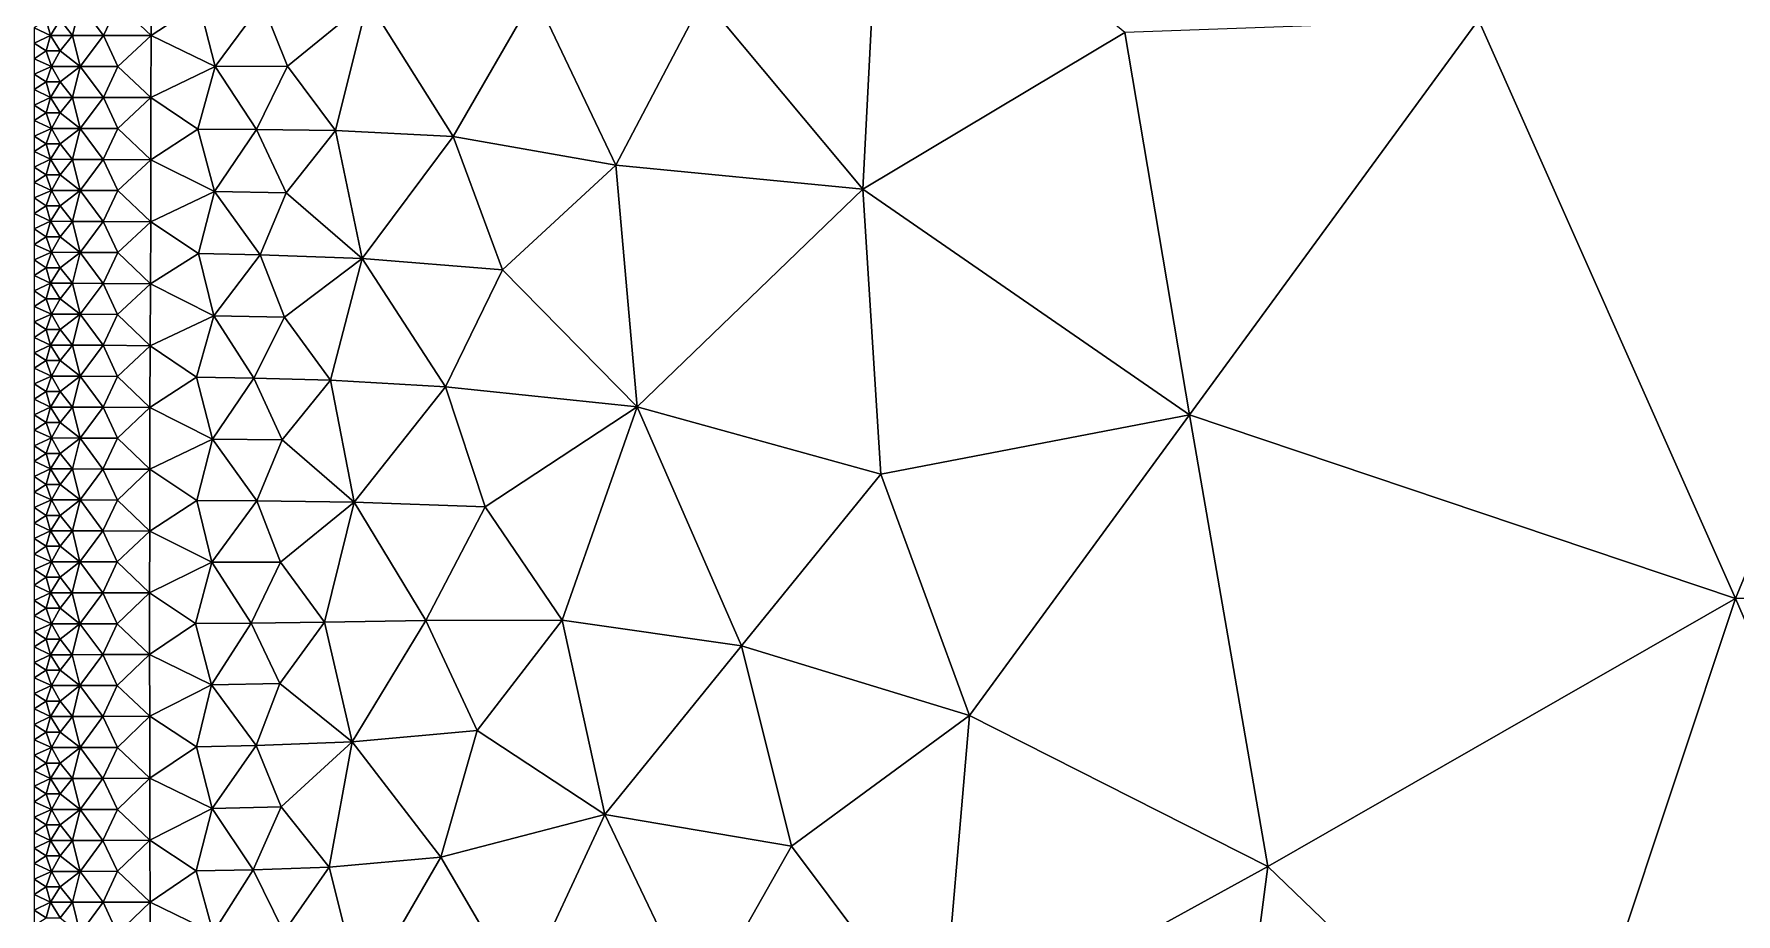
# Model space of a CAD drawing. Header units: metres. Extents: x 1 to 72, y -280 to 0.
# Drawn here: x 1 to 23, y -168.16 to -156.78 of the extents above; entities that cross this region are included whole.
import ezdxf

# ---------------------------------------------------------------- set-up
doc = ezdxf.new("R2010")
doc.units = ezdxf.units.M

msp = doc.modelspace()

# ---------------------------------------------------------------- linework, layer by layer
at = {"layer": 'layer', "color": 0}
for points in [[(22.9988, -164.082), (27.2936, -153.689), (19.6763, -156.6)], [(33.2263, -163.74), (27.2936, -153.689), (22.9988, -164.082)], [(11.7153, -158.787), (11.9512, -154.186), (9.65505, -156.32)], [(15.1004, -156.765), (11.9512, -154.186), (11.7153, -158.787)], [(2.5124, -155.997), (2.08591, -156.401), (2.5131, -156.801)], [(2.5124, -155.997), (2.5131, -156.801), (3.13614, -156.396)], [(1.59784, -156.401), (1.33839, -156.601), (1.49772, -156.802)], [(1.59784, -156.401), (1.49772, -156.802), (1.89722, -156.802)], [(1.59784, -156.401), (1.89722, -156.802), (2.08591, -156.401)], [(2.08591, -156.401), (1.89722, -156.802), (2.5131, -156.801)], [(3.13614, -156.396), (2.5131, -156.801), (3.34307, -157.202)], [(3.13614, -156.396), (3.34307, -157.202), (3.95091, -156.384)], [(3.95091, -156.384), (3.34307, -157.202), (4.27899, -157.198)], [(3.95091, -156.384), (4.27899, -157.198), (5.31598, -156.353)], [(5.31598, -156.353), (4.27899, -157.198), (4.89771, -158.031)], [(5.31598, -156.353), (4.89771, -158.031), (6.41765, -158.107)], [(5.31598, -156.353), (6.41765, -158.107), (7.47593, -156.276)], [(7.47593, -156.276), (6.41765, -158.107), (8.52204, -158.48)], [(8.52204, -158.48), (9.65505, -156.32), (7.47593, -156.276)], [(11.7153, -158.787), (9.65505, -156.32), (8.52204, -158.48)], [(1.15561, -156.601), (1, -156.701), (1.21228, -156.802)], [(1.15561, -156.601), (1.21228, -156.802), (1.33839, -156.601)], [(1.33839, -156.601), (1.21228, -156.802), (1.49772, -156.802)], [(15.9364, -161.706), (19.6763, -156.6), (15.1004, -156.765)], [(22.9988, -164.082), (19.6763, -156.6), (15.9364, -161.706)], [(1, -156.701), (1, -156.902), (1.21228, -156.802)], [(1.21228, -156.802), (1, -156.902), (1.15556, -157.002)], [(1.21228, -156.802), (1.15556, -157.002), (1.33831, -157.002)], [(1.21228, -156.802), (1.33831, -157.002), (1.49772, -156.802)], [(1.49772, -156.802), (1.33831, -157.002), (1.59754, -157.202)], [(1.49772, -156.802), (1.59754, -157.202), (1.89722, -156.802)], [(1.89722, -156.802), (1.59754, -157.202), (2.08515, -157.203)], [(1.89722, -156.802), (2.08515, -157.203), (2.5131, -156.801)], [(2.5131, -156.801), (2.08515, -157.203), (2.50987, -157.605)], [(2.5131, -156.801), (2.50987, -157.605), (3.34307, -157.202)], [(15.9364, -161.706), (15.1004, -156.765), (11.7153, -158.787)], [(1, -156.902), (1, -157.102), (1.15556, -157.002)], [(1.15556, -157.002), (1, -157.102), (1.22651, -157.202)], [(1, -157.102), (1, -157.302), (1.22651, -157.202)], [(1.15556, -157.002), (1.22651, -157.202), (1.33831, -157.002)], [(1.33831, -157.002), (1.22651, -157.202), (1.59754, -157.202)], [(1.22651, -157.202), (1, -157.302), (1.15553, -157.402)], [(1, -157.302), (1, -157.502), (1.15553, -157.402)], [(1.22651, -157.202), (1.15553, -157.402), (1.33821, -157.402)], [(1.22651, -157.202), (1.33821, -157.402), (1.59754, -157.202)], [(1.59754, -157.202), (1.33821, -157.402), (1.49734, -157.603)], [(1.59754, -157.202), (1.49734, -157.603), (1.89615, -157.604)], [(1.59754, -157.202), (1.89615, -157.604), (2.08515, -157.203)], [(2.08515, -157.203), (1.89615, -157.604), (2.50987, -157.605)], [(3.34307, -157.202), (2.50987, -157.605), (3.11822, -158.011)], [(3.34307, -157.202), (3.11822, -158.011), (3.87533, -158.016)], [(3.34307, -157.202), (3.87533, -158.016), (4.27899, -157.198)], [(4.27899, -157.198), (3.87533, -158.016), (4.89771, -158.031)], [(1.15553, -157.402), (1, -157.502), (1.21215, -157.602)], [(1, -157.502), (1, -157.702), (1.21215, -157.602)], [(1.15553, -157.402), (1.21215, -157.602), (1.33821, -157.402)], [(1.33821, -157.402), (1.21215, -157.602), (1.49734, -157.603)], [(1.21215, -157.602), (1, -157.702), (1.15546, -157.802)], [(1, -157.702), (1, -157.902), (1.15546, -157.802)], [(1.21215, -157.602), (1.15546, -157.802), (1.33808, -157.803)], [(1.21215, -157.602), (1.33808, -157.803), (1.49734, -157.603)], [(1.49734, -157.603), (1.33808, -157.803), (1.59702, -158.004)], [(1.49734, -157.603), (1.59702, -158.004), (1.89615, -157.604)], [(1.89615, -157.604), (1.59702, -158.004), (2.08374, -158.005)], [(1.89615, -157.604), (2.08374, -158.005), (2.50987, -157.605)], [(2.50987, -157.605), (2.08374, -158.005), (2.50791, -158.409)], [(2.50987, -157.605), (2.50791, -158.409), (3.11822, -158.011)], [(1.15546, -157.802), (1, -157.902), (1.22636, -158.003)], [(1, -157.902), (1, -158.102), (1.22636, -158.003)], [(1.15546, -157.802), (1.22636, -158.003), (1.33808, -157.803)], [(1.33808, -157.803), (1.22636, -158.003), (1.59702, -158.004)], [(1.22636, -158.003), (1, -158.102), (1.15546, -158.203)], [(1, -158.102), (1, -158.303), (1.15546, -158.203)], [(1.15546, -158.203), (1, -158.303), (1.21206, -158.403)], [(1.22636, -158.003), (1.15546, -158.203), (1.33802, -158.203)], [(1.15546, -158.203), (1.21206, -158.403), (1.33802, -158.203)], [(1.33802, -158.203), (1.21206, -158.403), (1.49709, -158.404)], [(1.22636, -158.003), (1.33802, -158.203), (1.59702, -158.004)], [(1.59702, -158.004), (1.33802, -158.203), (1.49709, -158.404)], [(1.59702, -158.004), (1.49709, -158.404), (1.89543, -158.406)], [(1.59702, -158.004), (1.89543, -158.406), (2.08374, -158.005)], [(2.08374, -158.005), (1.89543, -158.406), (2.50791, -158.409)], [(3.11822, -158.011), (2.50791, -158.409), (3.33395, -158.82)], [(3.11822, -158.011), (3.33395, -158.82), (3.87533, -158.016)], [(3.87533, -158.016), (3.33395, -158.82), (4.25811, -158.837)], [(3.87533, -158.016), (4.25811, -158.837), (4.89771, -158.031)], [(4.89771, -158.031), (4.25811, -158.837), (5.2438, -159.685)], [(4.89771, -158.031), (5.2438, -159.685), (6.41765, -158.107)], [(6.41765, -158.107), (5.2438, -159.685), (7.05814, -159.834)], [(6.41765, -158.107), (7.05814, -159.834), (8.52204, -158.48)], [(1, -158.303), (1, -158.503), (1.21206, -158.403)], [(1.21206, -158.403), (1, -158.503), (1.15543, -158.603)], [(1.21206, -158.403), (1.15543, -158.603), (1.33798, -158.604)], [(1.21206, -158.403), (1.33798, -158.604), (1.49709, -158.404)], [(1.49709, -158.404), (1.33798, -158.604), (1.59684, -158.805)], [(1.49709, -158.404), (1.59684, -158.805), (1.89543, -158.406)], [(1.89543, -158.406), (1.59684, -158.805), (2.08334, -158.807)], [(1.89543, -158.406), (2.08334, -158.807), (2.50791, -158.409)], [(2.50791, -158.409), (2.08334, -158.807), (2.5082, -159.212)], [(2.50791, -158.409), (2.5082, -159.212), (3.33395, -158.82)], [(1, -158.503), (1, -158.703), (1.15543, -158.603)], [(1.15543, -158.603), (1, -158.703), (1.22631, -158.804)], [(1.15543, -158.603), (1.22631, -158.804), (1.33798, -158.604)], [(1.33798, -158.604), (1.22631, -158.804), (1.59684, -158.805)], [(8.79938, -161.604), (8.52204, -158.48), (7.05814, -159.834)], [(8.79938, -161.604), (11.7153, -158.787), (8.52204, -158.48)], [(1, -158.703), (1, -158.903), (1.22631, -158.804)], [(1.22631, -158.804), (1, -158.903), (1.15545, -159.004)], [(1.22631, -158.804), (1.15545, -159.004), (1.33797, -159.004)], [(1.22631, -158.804), (1.33797, -159.004), (1.59684, -158.805)], [(1.59684, -158.805), (1.33797, -159.004), (1.49704, -159.205)], [(1.59684, -158.805), (1.49704, -159.205), (1.89532, -159.207)], [(1.59684, -158.805), (1.89532, -159.207), (2.08334, -158.807)], [(2.08334, -158.807), (1.89532, -159.207), (2.5082, -159.212)], [(3.33395, -158.82), (2.5082, -159.212), (3.12417, -159.62)], [(3.33395, -158.82), (3.12417, -159.62), (3.92498, -159.637)], [(3.33395, -158.82), (3.92498, -159.637), (4.25811, -158.837)], [(4.25811, -158.837), (3.92498, -159.637), (5.2438, -159.685)], [(11.9473, -162.474), (11.7153, -158.787), (8.79938, -161.604)], [(11.9473, -162.474), (15.9364, -161.706), (11.7153, -158.787)], [(1, -158.903), (1, -159.103), (1.15545, -159.004)], [(1.15545, -159.004), (1, -159.103), (1.21204, -159.204)], [(1.15545, -159.004), (1.21204, -159.204), (1.33797, -159.004)], [(1.33797, -159.004), (1.21204, -159.204), (1.49704, -159.205)], [(1, -159.103), (1, -159.303), (1.21204, -159.204)], [(1.21204, -159.204), (1, -159.303), (1.1554, -159.404)], [(1, -159.303), (1, -159.504), (1.1554, -159.404)], [(1.21204, -159.204), (1.1554, -159.404), (1.33792, -159.404)], [(1.21204, -159.204), (1.33792, -159.404), (1.49704, -159.205)], [(1.49704, -159.205), (1.33792, -159.404), (1.59661, -159.606)], [(1.49704, -159.205), (1.59661, -159.606), (1.89532, -159.207)], [(1.89532, -159.207), (1.59661, -159.606), (2.08285, -159.609)], [(1.89532, -159.207), (2.08285, -159.609), (2.5082, -159.212)], [(2.5082, -159.212), (2.08285, -159.609), (2.50588, -160.013)], [(2.5082, -159.212), (2.50588, -160.013), (3.12417, -159.62)], [(1.1554, -159.404), (1, -159.504), (1.22624, -159.604)], [(1, -159.504), (1, -159.704), (1.22624, -159.604)], [(1.1554, -159.404), (1.22624, -159.604), (1.33792, -159.404)], [(1.33792, -159.404), (1.22624, -159.604), (1.59661, -159.606)], [(1.22624, -159.604), (1, -159.704), (1.15539, -159.804)], [(1, -159.704), (1, -159.904), (1.15539, -159.804)], [(1.22624, -159.604), (1.15539, -159.804), (1.33785, -159.805)], [(1.22624, -159.604), (1.33785, -159.805), (1.59661, -159.606)], [(1.59661, -159.606), (1.33785, -159.805), (1.49672, -160.005)], [(1.59661, -159.606), (1.49672, -160.005), (1.89444, -160.008)], [(1.59661, -159.606), (1.89444, -160.008), (2.08285, -159.609)], [(2.08285, -159.609), (1.89444, -160.008), (2.50588, -160.013)], [(3.12417, -159.62), (2.50588, -160.013), (3.32331, -160.425)], [(3.12417, -159.62), (3.32331, -160.425), (3.92498, -159.637)], [(3.92498, -159.637), (3.32331, -160.425), (4.2385, -160.445)], [(3.92498, -159.637), (4.2385, -160.445), (5.2438, -159.685)], [(5.2438, -159.685), (4.2385, -160.445), (4.83385, -161.259)], [(5.2438, -159.685), (4.83385, -161.259), (6.31827, -161.346)], [(5.2438, -159.685), (6.31827, -161.346), (7.05814, -159.834)], [(1.15539, -159.804), (1, -159.904), (1.21192, -160.005)], [(1, -159.904), (1, -160.104), (1.21192, -160.005)], [(1.15539, -159.804), (1.21192, -160.005), (1.33785, -159.805)], [(1.33785, -159.805), (1.21192, -160.005), (1.49672, -160.005)], [(7.05814, -159.834), (6.31827, -161.346), (8.79938, -161.604)], [(1.21192, -160.005), (1, -160.104), (1.1553, -160.205)], [(1, -160.104), (1, -160.304), (1.1553, -160.205)], [(1.21192, -160.005), (1.1553, -160.205), (1.33768, -160.205)], [(1.21192, -160.005), (1.33768, -160.205), (1.49672, -160.005)], [(1.49672, -160.005), (1.33768, -160.205), (1.59594, -160.406)], [(1.49672, -160.005), (1.59594, -160.406), (1.89444, -160.008)], [(1.89444, -160.008), (1.59594, -160.406), (2.08107, -160.409)], [(1.89444, -160.008), (2.08107, -160.409), (2.50588, -160.013)], [(2.50588, -160.013), (2.08107, -160.409), (2.50139, -160.813)], [(2.50588, -160.013), (2.50139, -160.813), (3.32331, -160.425)], [(1.1553, -160.205), (1, -160.304), (1.22604, -160.405)], [(1, -160.304), (1, -160.504), (1.22604, -160.405)], [(1.1553, -160.205), (1.22604, -160.405), (1.33768, -160.205)], [(1.33768, -160.205), (1.22604, -160.405), (1.59594, -160.406)], [(1.22604, -160.405), (1, -160.504), (1.15527, -160.605)], [(1, -160.504), (1, -160.705), (1.15527, -160.605)], [(1.15527, -160.605), (1, -160.705), (1.21173, -160.805)], [(1.22604, -160.405), (1.15527, -160.605), (1.33755, -160.605)], [(1.15527, -160.605), (1.21173, -160.805), (1.33755, -160.605)], [(1.33755, -160.605), (1.21173, -160.805), (1.49619, -160.806)], [(1.22604, -160.405), (1.33755, -160.605), (1.59594, -160.406)], [(1.59594, -160.406), (1.33755, -160.605), (1.49619, -160.806)], [(1.59594, -160.406), (1.49619, -160.806), (1.89287, -160.808)], [(1.59594, -160.406), (1.89287, -160.808), (2.08107, -160.409)], [(2.08107, -160.409), (1.89287, -160.808), (2.50139, -160.813)], [(3.32331, -160.425), (2.50139, -160.813), (3.10107, -161.219)], [(3.32331, -160.425), (3.10107, -161.219), (3.84189, -161.232)], [(3.32331, -160.425), (3.84189, -161.232), (4.2385, -160.445)], [(4.2385, -160.445), (3.84189, -161.232), (4.83385, -161.259)], [(1, -160.705), (1, -160.905), (1.21173, -160.805)], [(1.21173, -160.805), (1, -160.905), (1.15518, -161.005)], [(1.21173, -160.805), (1.15518, -161.005), (1.33738, -161.006)], [(1.21173, -160.805), (1.33738, -161.006), (1.49619, -160.806)], [(1.49619, -160.806), (1.33738, -161.006), (1.59522, -161.207)], [(1.49619, -160.806), (1.59522, -161.207), (1.89287, -160.808)], [(1.89287, -160.808), (1.59522, -161.207), (2.07917, -161.209)], [(1.89287, -160.808), (2.07917, -161.209), (2.50139, -160.813)], [(2.50139, -160.813), (2.07917, -161.209), (2.49849, -161.612)], [(2.50139, -160.813), (2.49849, -161.612), (3.10107, -161.219)], [(1, -160.905), (1, -161.105), (1.15518, -161.005)], [(1.15518, -161.005), (1, -161.105), (1.22584, -161.205)], [(1.15518, -161.005), (1.22584, -161.205), (1.33738, -161.006)], [(1.33738, -161.006), (1.22584, -161.205), (1.59522, -161.207)], [(1, -161.105), (1, -161.305), (1.22584, -161.205)], [(1.22584, -161.205), (1, -161.305), (1.15518, -161.405)], [(1.22584, -161.205), (1.15518, -161.405), (1.3373, -161.406)], [(1.22584, -161.205), (1.3373, -161.406), (1.59522, -161.207)], [(1.59522, -161.207), (1.3373, -161.406), (1.49585, -161.606)], [(1.59522, -161.207), (1.49585, -161.606), (1.89182, -161.608)], [(1.59522, -161.207), (1.89182, -161.608), (2.07917, -161.209)], [(2.07917, -161.209), (1.89182, -161.608), (2.49849, -161.612)], [(3.10107, -161.219), (2.49849, -161.612), (3.30919, -162.02)], [(3.10107, -161.219), (3.30919, -162.02), (3.84189, -161.232)], [(3.84189, -161.232), (3.30919, -162.02), (4.20817, -162.032)], [(3.84189, -161.232), (4.20817, -162.032), (4.83385, -161.259)], [(4.83385, -161.259), (4.20817, -162.032), (5.13849, -162.838)], [(4.83385, -161.259), (5.13849, -162.838), (6.31827, -161.346)], [(1, -161.305), (1, -161.505), (1.15518, -161.405)], [(1.15518, -161.405), (1, -161.505), (1.21161, -161.606)], [(1.15518, -161.405), (1.21161, -161.606), (1.3373, -161.406)], [(1.3373, -161.406), (1.21161, -161.606), (1.49585, -161.606)], [(6.31827, -161.346), (5.13849, -162.838), (6.83074, -162.895)], [(6.31827, -161.346), (6.83074, -162.895), (8.79938, -161.604)], [(1, -161.505), (1, -161.705), (1.21161, -161.606)], [(1.21161, -161.606), (1, -161.705), (1.15513, -161.806)], [(1, -161.705), (1, -161.906), (1.15513, -161.806)], [(1.21161, -161.606), (1.15513, -161.806), (1.33723, -161.806)], [(1.21161, -161.606), (1.33723, -161.806), (1.49585, -161.606)], [(1.49585, -161.606), (1.33723, -161.806), (1.59491, -162.007)], [(1.49585, -161.606), (1.59491, -162.007), (1.89182, -161.608)], [(1.89182, -161.608), (1.59491, -162.007), (2.07841, -162.009)], [(1.89182, -161.608), (2.07841, -162.009), (2.49849, -161.612)], [(2.49849, -161.612), (2.07841, -162.009), (2.49825, -162.411)], [(2.49849, -161.612), (2.49825, -162.411), (3.30919, -162.02)], [(7.82611, -164.361), (8.79938, -161.604), (6.83074, -162.895)], [(10.1463, -164.692), (8.79938, -161.604), (7.82611, -164.361)], [(10.1463, -164.692), (11.9473, -162.474), (8.79938, -161.604)], [(13.0953, -165.596), (15.9364, -161.706), (11.9473, -162.474)], [(16.9501, -167.547), (15.9364, -161.706), (13.0953, -165.596)], [(16.9501, -167.547), (22.9988, -164.082), (15.9364, -161.706)], [(1.15513, -161.806), (1, -161.906), (1.22575, -162.006)], [(1, -161.906), (1, -162.106), (1.22575, -162.006)], [(1.15513, -161.806), (1.22575, -162.006), (1.33723, -161.806)], [(1.33723, -161.806), (1.22575, -162.006), (1.59491, -162.007)], [(1.22575, -162.006), (1, -162.106), (1.15515, -162.206)], [(1, -162.106), (1, -162.306), (1.15515, -162.206)], [(1.22575, -162.006), (1.15515, -162.206), (1.33721, -162.206)], [(1.22575, -162.006), (1.33721, -162.206), (1.59491, -162.007)], [(1.59491, -162.007), (1.33721, -162.206), (1.49573, -162.407)], [(1.59491, -162.007), (1.49573, -162.407), (1.89151, -162.408)], [(1.59491, -162.007), (1.89151, -162.408), (2.07841, -162.009)], [(2.07841, -162.009), (1.89151, -162.408), (2.49825, -162.411)], [(3.30919, -162.02), (2.49825, -162.411), (3.10411, -162.814)], [(3.30919, -162.02), (3.10411, -162.814), (3.88144, -162.82)], [(3.30919, -162.02), (3.88144, -162.82), (4.20817, -162.032)], [(4.20817, -162.032), (3.88144, -162.82), (5.13849, -162.838)], [(1.15515, -162.206), (1, -162.306), (1.21156, -162.406)], [(1, -162.306), (1, -162.506), (1.21156, -162.406)], [(1.15515, -162.206), (1.21156, -162.406), (1.33721, -162.206)], [(1.33721, -162.206), (1.21156, -162.406), (1.49573, -162.407)], [(1.21156, -162.406), (1, -162.506), (1.15509, -162.606)], [(1, -162.506), (1, -162.706), (1.15509, -162.606)], [(1.21156, -162.406), (1.15509, -162.606), (1.33715, -162.607)], [(1.21156, -162.406), (1.33715, -162.607), (1.49573, -162.407)], [(1.49573, -162.407), (1.33715, -162.607), (1.59464, -162.807)], [(1.49573, -162.407), (1.59464, -162.807), (1.89151, -162.408)], [(1.89151, -162.408), (1.59464, -162.807), (2.0778, -162.809)], [(1.89151, -162.408), (2.0778, -162.809), (2.49825, -162.411)], [(2.49825, -162.411), (2.0778, -162.809), (2.49599, -163.209)], [(2.49825, -162.411), (2.49599, -163.209), (3.10411, -162.814)], [(13.0953, -165.596), (11.9473, -162.474), (10.1463, -164.692)], [(1.15509, -162.606), (1, -162.706), (1.22567, -162.807)], [(1, -162.706), (1, -162.906), (1.22567, -162.807)], [(1.22567, -162.807), (1, -162.906), (1.1551, -163.007)], [(1.15509, -162.606), (1.22567, -162.807), (1.33715, -162.607)], [(1.22567, -162.807), (1.1551, -163.007), (1.33708, -163.007)], [(1.33715, -162.607), (1.22567, -162.807), (1.59464, -162.807)], [(1.22567, -162.807), (1.33708, -163.007), (1.59464, -162.807)], [(1.59464, -162.807), (1.33708, -163.007), (1.49545, -163.207)], [(1.59464, -162.807), (1.49545, -163.207), (1.89068, -163.208)], [(1.59464, -162.807), (1.89068, -163.208), (2.0778, -162.809)], [(2.0778, -162.809), (1.89068, -163.208), (2.49599, -163.209)], [(3.10411, -162.814), (2.49599, -163.209), (3.29824, -163.61)], [(3.10411, -162.814), (3.29824, -163.61), (3.88144, -162.82)], [(3.88144, -162.82), (3.29824, -163.61), (4.18503, -163.611)], [(3.88144, -162.82), (4.18503, -163.611), (5.13849, -162.838)], [(1, -162.906), (1, -163.106), (1.1551, -163.007)], [(1.1551, -163.007), (1, -163.106), (1.21146, -163.207)], [(1.1551, -163.007), (1.21146, -163.207), (1.33708, -163.007)], [(1.33708, -163.007), (1.21146, -163.207), (1.49545, -163.207)], [(5.13849, -162.838), (4.18503, -163.611), (4.75441, -164.388)], [(5.13849, -162.838), (4.75441, -164.388), (6.06744, -164.366)], [(5.13849, -162.838), (6.06744, -164.366), (6.83074, -162.895)], [(6.83074, -162.895), (6.06744, -164.366), (7.82611, -164.361)], [(1, -163.106), (1, -163.307), (1.21146, -163.207)], [(1.21146, -163.207), (1, -163.307), (1.15501, -163.407)], [(1.21146, -163.207), (1.15501, -163.407), (1.33694, -163.407)], [(1.21146, -163.207), (1.33694, -163.407), (1.49545, -163.207)], [(1.49545, -163.207), (1.33694, -163.407), (1.5941, -163.607)], [(1.49545, -163.207), (1.5941, -163.607), (1.89068, -163.208)], [(1.89068, -163.208), (1.5941, -163.607), (2.07633, -163.608)], [(1.89068, -163.208), (2.07633, -163.608), (2.49599, -163.209)], [(2.49599, -163.209), (2.07633, -163.608), (2.49265, -164.008)], [(2.49599, -163.209), (2.49265, -164.008), (3.29824, -163.61)], [(1, -163.307), (1, -163.507), (1.15501, -163.407)], [(1.15501, -163.407), (1, -163.507), (1.22551, -163.607)], [(1.15501, -163.407), (1.22551, -163.607), (1.33694, -163.407)], [(1.33694, -163.407), (1.22551, -163.607), (1.5941, -163.607)], [(1, -163.507), (1, -163.707), (1.22551, -163.607)], [(1.22551, -163.607), (1, -163.707), (1.15501, -163.807)], [(1.22551, -163.607), (1.15501, -163.807), (1.33685, -163.807)], [(1.22551, -163.607), (1.33685, -163.807), (1.5941, -163.607)], [(1.5941, -163.607), (1.33685, -163.807), (1.49508, -164.007)], [(1.5941, -163.607), (1.49508, -164.007), (1.88956, -164.008)], [(1.5941, -163.607), (1.88956, -164.008), (2.07633, -163.608)], [(2.07633, -163.608), (1.88956, -164.008), (2.49265, -164.008)], [(3.29824, -163.61), (2.49265, -164.008), (3.08559, -164.405)], [(3.29824, -163.61), (3.08559, -164.405), (3.8077, -164.4)], [(3.29824, -163.61), (3.8077, -164.4), (4.18503, -163.611)], [(4.18503, -163.611), (3.8077, -164.4), (4.75441, -164.388)], [(1, -163.707), (1, -163.907), (1.15501, -163.807)], [(1.15501, -163.807), (1, -163.907), (1.21133, -164.007)], [(1, -163.907), (1, -164.107), (1.21133, -164.007)], [(1.15501, -163.807), (1.21133, -164.007), (1.33685, -163.807)], [(1.33685, -163.807), (1.21133, -164.007), (1.49508, -164.007)], [(27.3151, -174.029), (33.2263, -163.74), (22.9988, -164.082)], [(1.21133, -164.007), (1, -164.107), (1.15494, -164.207)], [(1, -164.107), (1, -164.307), (1.15494, -164.207)], [(1.21133, -164.007), (1.15494, -164.207), (1.33676, -164.207)], [(1.21133, -164.007), (1.33676, -164.207), (1.49508, -164.007)], [(1.49508, -164.007), (1.33676, -164.207), (1.59375, -164.408)], [(1.49508, -164.007), (1.59375, -164.408), (1.88956, -164.008)], [(1.88956, -164.008), (1.59375, -164.408), (2.07534, -164.407)], [(1.88956, -164.008), (2.07534, -164.407), (2.49265, -164.008)], [(2.49265, -164.008), (2.07534, -164.407), (2.4922, -164.805)], [(2.49265, -164.008), (2.4922, -164.805), (3.08559, -164.405)], [(20.6586, -171.114), (22.9988, -164.082), (16.9501, -167.547)], [(27.3151, -174.029), (22.9988, -164.082), (20.6586, -171.114)], [(1.15494, -164.207), (1, -164.307), (1.22542, -164.408)], [(1, -164.307), (1, -164.508), (1.22542, -164.408)], [(1.15494, -164.207), (1.22542, -164.408), (1.33676, -164.207)], [(1.33676, -164.207), (1.22542, -164.408), (1.59375, -164.408)], [(6.06744, -164.366), (6.72913, -165.788), (7.82611, -164.361)], [(8.37824, -166.874), (7.82611, -164.361), (6.72913, -165.788)], [(8.37824, -166.874), (10.1463, -164.692), (7.82611, -164.361)], [(1.22542, -164.408), (1, -164.508), (1.15498, -164.608)], [(1, -164.508), (1, -164.708), (1.15498, -164.608)], [(1.22542, -164.408), (1.15498, -164.608), (1.33676, -164.608)], [(1.22542, -164.408), (1.33676, -164.608), (1.59375, -164.408)], [(1.59375, -164.408), (1.33676, -164.608), (1.49506, -164.808)], [(1.59375, -164.408), (1.49506, -164.808), (1.88942, -164.807)], [(1.59375, -164.408), (1.88942, -164.807), (2.07534, -164.407)], [(2.07534, -164.407), (1.88942, -164.807), (2.4922, -164.805)], [(3.08559, -164.405), (2.4922, -164.805), (3.29545, -165.197)], [(3.08559, -164.405), (3.29545, -165.197), (3.8077, -164.4)], [(3.8077, -164.4), (3.29545, -165.197), (4.17791, -165.182)], [(3.8077, -164.4), (4.17791, -165.182), (4.75441, -164.388)], [(4.75441, -164.388), (4.17791, -165.182), (5.11321, -165.933)], [(4.75441, -164.388), (5.11321, -165.933), (6.06744, -164.366)], [(6.06744, -164.366), (5.11321, -165.933), (6.72913, -165.788)], [(1.15498, -164.608), (1, -164.708), (1.21133, -164.808)], [(1, -164.708), (1, -164.908), (1.21133, -164.808)], [(1.15498, -164.608), (1.21133, -164.808), (1.33676, -164.608)], [(1.33676, -164.608), (1.21133, -164.808), (1.49506, -164.808)], [(1.88942, -164.807), (2.07598, -165.207), (2.4922, -164.805)], [(2.4922, -164.805), (2.07598, -165.207), (2.49493, -165.604)], [(2.4922, -164.805), (2.49493, -165.604), (3.29545, -165.197)], [(10.7938, -167.284), (10.1463, -164.692), (8.37824, -166.874)], [(10.7938, -167.284), (13.0953, -165.596), (10.1463, -164.692)], [(1.21133, -164.808), (1, -164.908), (1.15497, -165.008)], [(1, -164.908), (1, -165.108), (1.15497, -165.008)], [(1.15497, -165.008), (1, -165.108), (1.22549, -165.208)], [(1.21133, -164.808), (1.15497, -165.008), (1.33682, -165.008)], [(1.15497, -165.008), (1.22549, -165.208), (1.33682, -165.008)], [(1.21133, -164.808), (1.33682, -165.008), (1.49506, -164.808)], [(1.33682, -165.008), (1.22549, -165.208), (1.59399, -165.208)], [(1.49506, -164.808), (1.33682, -165.008), (1.59399, -165.208)], [(1.49506, -164.808), (1.59399, -165.208), (1.88942, -164.807)], [(1.88942, -164.807), (1.59399, -165.208), (2.07598, -165.207)], [(1, -165.108), (1, -165.308), (1.22549, -165.208)], [(1.22549, -165.208), (1, -165.308), (1.15504, -165.408)], [(1.22549, -165.208), (1.15504, -165.408), (1.33691, -165.408)], [(1.22549, -165.208), (1.33691, -165.408), (1.59399, -165.208)], [(1.59399, -165.208), (1.33691, -165.408), (1.49537, -165.608)], [(1.59399, -165.208), (1.49537, -165.608), (1.89032, -165.607)], [(1.59399, -165.208), (1.89032, -165.607), (2.07598, -165.207)], [(2.07598, -165.207), (1.89032, -165.607), (2.49493, -165.604)], [(3.29545, -165.197), (2.49493, -165.604), (3.1009, -165.998)], [(3.29545, -165.197), (3.1009, -165.998), (3.87234, -165.982)], [(3.29545, -165.197), (3.87234, -165.982), (4.17791, -165.182)], [(4.17791, -165.182), (3.87234, -165.982), (5.11321, -165.933)], [(1, -165.308), (1, -165.508), (1.15504, -165.408)], [(1.15504, -165.408), (1, -165.508), (1.21144, -165.608)], [(1.15504, -165.408), (1.21144, -165.608), (1.33691, -165.408)], [(1.33691, -165.408), (1.21144, -165.608), (1.49537, -165.608)], [(1, -165.508), (1, -165.709), (1.21144, -165.608)], [(1.21144, -165.608), (1, -165.709), (1.15505, -165.809)], [(1.21144, -165.608), (1.15505, -165.809), (1.33702, -165.808)], [(1.21144, -165.608), (1.33702, -165.808), (1.49537, -165.608)], [(1.49537, -165.608), (1.33702, -165.808), (1.59444, -166.008)], [(1.49537, -165.608), (1.59444, -166.008), (1.89032, -165.607)], [(1.89032, -165.607), (1.59444, -166.008), (2.07719, -166.007)], [(1.89032, -165.607), (2.07719, -166.007), (2.49493, -165.604)], [(2.49493, -165.604), (2.07719, -166.007), (2.49675, -166.404)], [(2.49493, -165.604), (2.49675, -166.404), (3.1009, -165.998)], [(12.7281, -169.871), (13.0953, -165.596), (10.7938, -167.284)], [(12.7281, -169.871), (16.9501, -167.547), (13.0953, -165.596)], [(1, -165.709), (1, -165.909), (1.15505, -165.809)], [(1.15505, -165.809), (1, -165.909), (1.22563, -166.009)], [(1.15505, -165.809), (1.22563, -166.009), (1.33702, -165.808)], [(1.33702, -165.808), (1.22563, -166.009), (1.59444, -166.008)], [(5.11321, -165.933), (6.26068, -167.425), (6.72913, -165.788)], [(6.72913, -165.788), (6.26068, -167.425), (8.37824, -166.874)], [(1, -165.909), (1, -166.109), (1.22563, -166.009)], [(1.22563, -166.009), (1, -166.109), (1.15511, -166.209)], [(1, -166.109), (1, -166.309), (1.15511, -166.209)], [(1.22563, -166.009), (1.15511, -166.209), (1.33707, -166.209)], [(1.22563, -166.009), (1.33707, -166.209), (1.59444, -166.008)], [(1.59444, -166.008), (1.33707, -166.209), (1.49561, -166.409)], [(1.59444, -166.008), (1.49561, -166.409), (1.891, -166.408)], [(1.59444, -166.008), (1.891, -166.408), (2.07719, -166.007)], [(2.07719, -166.007), (1.891, -166.408), (2.49675, -166.404)], [(3.1009, -165.998), (2.49675, -166.404), (3.30385, -166.795)], [(3.1009, -165.998), (3.30385, -166.795), (3.87234, -165.982)], [(3.87234, -165.982), (3.30385, -166.795), (4.19554, -166.774)], [(3.87234, -165.982), (4.19554, -166.774), (5.11321, -165.933)], [(5.11321, -165.933), (4.19554, -166.774), (4.81403, -167.555)], [(5.11321, -165.933), (4.81403, -167.555), (6.26068, -167.425)], [(1.15511, -166.209), (1, -166.309), (1.21152, -166.409)], [(1, -166.309), (1, -166.509), (1.21152, -166.409)], [(1.15511, -166.209), (1.21152, -166.409), (1.33707, -166.209)], [(1.33707, -166.209), (1.21152, -166.409), (1.49561, -166.409)], [(1.21152, -166.409), (1, -166.509), (1.15509, -166.609)], [(1, -166.509), (1, -166.709), (1.15509, -166.609)], [(1.21152, -166.409), (1.15509, -166.609), (1.33712, -166.609)], [(1.21152, -166.409), (1.33712, -166.609), (1.49561, -166.409)], [(1.49561, -166.409), (1.33712, -166.609), (1.59467, -166.809)], [(1.49561, -166.409), (1.59467, -166.809), (1.891, -166.408)], [(1.891, -166.408), (1.59467, -166.809), (2.0777, -166.808)], [(1.891, -166.408), (2.0777, -166.808), (2.49675, -166.404)], [(2.49675, -166.404), (2.0777, -166.808), (2.49695, -167.206)], [(2.49675, -166.404), (2.49695, -167.206), (3.30385, -166.795)], [(1.15509, -166.609), (1, -166.709), (1.22569, -166.809)], [(1, -166.709), (1, -166.91), (1.22569, -166.809)], [(1.15509, -166.609), (1.22569, -166.809), (1.33712, -166.609)], [(1.33712, -166.609), (1.22569, -166.809), (1.59467, -166.809)], [(3.30385, -166.795), (3.83291, -167.589), (4.19554, -166.774)], [(4.19554, -166.774), (3.83291, -167.589), (4.81403, -167.555)], [(1.22569, -166.809), (1, -166.91), (1.15513, -167.01)], [(1, -166.91), (1, -167.11), (1.15513, -167.01)], [(1.22569, -166.809), (1.15513, -167.01), (1.33715, -167.009)], [(1.22569, -166.809), (1.33715, -167.009), (1.59467, -166.809)], [(1.59467, -166.809), (1.33715, -167.009), (1.49573, -167.21)], [(1.59467, -166.809), (1.49573, -167.21), (1.89129, -167.209)], [(1.59467, -166.809), (1.89129, -167.209), (2.0777, -166.808)], [(2.0777, -166.808), (1.89129, -167.209), (2.49695, -167.206)], [(3.30385, -166.795), (2.49695, -167.206), (3.09761, -167.603)], [(3.30385, -166.795), (3.09761, -167.603), (3.83291, -167.589)], [(6.26068, -167.425), (7.29905, -169.202), (8.37824, -166.874)], [(9.59192, -169.407), (8.37824, -166.874), (7.29905, -169.202)], [(9.59192, -169.407), (10.7938, -167.284), (8.37824, -166.874)], [(1.15513, -167.01), (1, -167.11), (1.21157, -167.21)], [(1, -167.11), (1, -167.31), (1.21157, -167.21)], [(1.21157, -167.21), (1, -167.31), (1.15513, -167.41)], [(1.15513, -167.01), (1.21157, -167.21), (1.33715, -167.009)], [(1.21157, -167.21), (1.15513, -167.41), (1.33722, -167.41)], [(1.33715, -167.009), (1.21157, -167.21), (1.49573, -167.21)], [(1.21157, -167.21), (1.33722, -167.41), (1.49573, -167.21)], [(1.49573, -167.21), (1.33722, -167.41), (1.59499, -167.61)], [(1.49573, -167.21), (1.59499, -167.61), (1.89129, -167.209)], [(1.89129, -167.209), (1.59499, -167.61), (2.07846, -167.609)], [(1.89129, -167.209), (2.07846, -167.609), (2.49695, -167.206)], [(2.49695, -167.206), (2.07846, -167.609), (2.49968, -168.009)], [(2.49695, -167.206), (2.49968, -168.009), (3.09761, -167.603)], [(1, -167.31), (1, -167.51), (1.15513, -167.41)], [(1.15513, -167.41), (1, -167.51), (1.22579, -167.61)], [(1.15513, -167.41), (1.22579, -167.61), (1.33722, -167.41)], [(1.33722, -167.41), (1.22579, -167.61), (1.59499, -167.61)], [(4.81403, -167.555), (5.22727, -169.204), (6.26068, -167.425)], [(6.26068, -167.425), (5.22727, -169.204), (7.29905, -169.202)], [(12.7281, -169.871), (10.7938, -167.284), (9.59192, -169.407)], [(1, -167.51), (1, -167.71), (1.22579, -167.61)], [(1.22579, -167.61), (1, -167.71), (1.1552, -167.81)], [(1.22579, -167.61), (1.1552, -167.81), (1.33731, -167.81)], [(1.22579, -167.61), (1.33731, -167.81), (1.59499, -167.61)], [(1.59499, -167.61), (1.33731, -167.81), (1.49608, -168.01)], [(1.59499, -167.61), (1.49608, -168.01), (1.89228, -168.01)], [(1.59499, -167.61), (1.89228, -168.01), (2.07846, -167.609)], [(2.07846, -167.609), (1.89228, -168.01), (2.49968, -168.009)], [(3.09761, -167.603), (2.49968, -168.009), (3.31728, -168.405)], [(3.09761, -167.603), (3.31728, -168.405), (3.83291, -167.589)], [(3.83291, -167.589), (3.31728, -168.405), (4.22756, -168.395)], [(3.83291, -167.589), (4.22756, -168.395), (4.81403, -167.555)], [(4.81403, -167.555), (4.22756, -168.395), (5.22727, -169.204)], [(16.258, -172.853), (16.9501, -167.547), (12.7281, -169.871)], [(20.6586, -171.114), (16.9501, -167.547), (16.258, -172.853)], [(1, -167.71), (1, -167.91), (1.1552, -167.81)], [(1.1552, -167.81), (1, -167.91), (1.2117, -168.01)], [(1.1552, -167.81), (1.2117, -168.01), (1.33731, -167.81)], [(1.33731, -167.81), (1.2117, -168.01), (1.49608, -168.01)], [(1, -167.91), (1, -168.11), (1.2117, -168.01)], [(1.2117, -168.01), (1, -168.11), (1.15523, -168.211)], [(1.2117, -168.01), (1.15523, -168.211), (1.33746, -168.211)], [(1.2117, -168.01), (1.33746, -168.211), (1.49608, -168.01)], [(1.49608, -168.01), (1.33746, -168.211), (1.5956, -168.411)], [(1.49608, -168.01), (1.5956, -168.411), (1.89228, -168.01)], [(1.89228, -168.01), (1.5956, -168.411), (2.08011, -168.411)], [(1.89228, -168.01), (2.08011, -168.411), (2.49968, -168.009)], [(2.49968, -168.009), (2.08011, -168.411), (2.50322, -168.812)], [(2.49968, -168.009), (2.50322, -168.812), (3.31728, -168.405)], [(1, -168.11), (1, -168.311), (1.15523, -168.211)]]:
    msp.add_3dface(points, dxfattribs=at)

doc.saveas('drawing.dxf')
